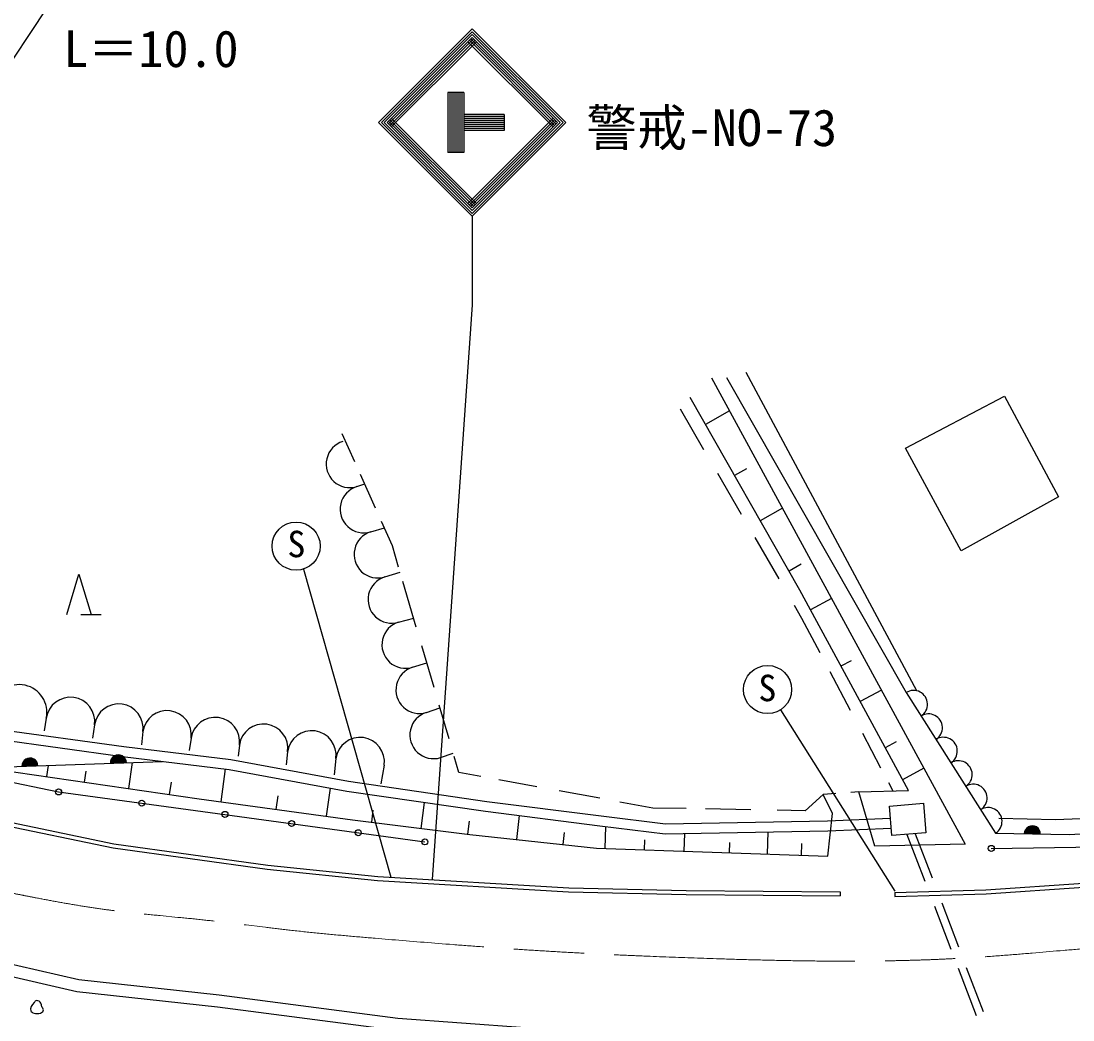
# Model space of a CAD drawing. Units: millimetres, scale not verified. Extents: x 40000 to 680000, y 20000 to 380000.
# Drawn here: x 383140 to 435544, y 266564 to 316344 of the extents above; entities that cross this region are included whole.
import ezdxf
from ezdxf.enums import TextEntityAlignment as Align

# ---------------------------------------------------------------- set-up
doc = ezdxf.new("R2010")
doc.units = ezdxf.units.MM
doc.header["$LTSCALE"] = 1000
doc.linetypes.add('CHAIN', pattern=[18.5, 12, -1.5, 3.5, -1.5])
for name, color, linetype, lineweight in [('M-BGD', 7, 'Continuous', 25), ('M-BMK', 2, 'CHAIN', 13), ('M-STR-STR3', 7, 'Continuous', 25), ('M-STR-STRC', 7, 'Continuous', 25)]:
    doc.layers.add(name, color=color, linetype=linetype, lineweight=lineweight)
doc.styles.add('ＭＳ ゴシック', font='')
doc.styles.get('ＭＳ ゴシック').set_extended_font_data('MS Gothic')

msp = doc.modelspace()

# ---------------------------------------------------------------- linework, layer by layer
at = {"layer": 'M-BGD'}
for p, q in [((427759, 282969), (419257, 298823)), ((417542, 298561), (430174, 275330)), ((418286, 298573), (427236, 282878)), ((421937, 287982), (416471, 297584)), ((427194, 295051), (432128, 297652)), ((432128, 297652), (434819, 292629)), ((415969, 297023), (417146, 294995)), ((418432, 296924), (417235, 296243)), ((399773, 294375), (399146, 295777)), ((429975, 289937), (427194, 295051)), ((419285, 294037), (418685, 293695)), ((400803, 292071), (400053, 293748)), ((417834, 293811), (419020, 291770)), ((399867, 293143), (400262, 293281)), ((434819, 292629), (429975, 289937)), ((421072, 292070), (419968, 291442)), ((401642, 290195), (401099, 291410)), ((400562, 290892), (401239, 291097)), ((419696, 290606), (420891, 288547)), ((401952, 289136), (401642, 290195)), ((422008, 289272), (421400, 288926)), ((385426, 286778), (386026, 288778)), ((386026, 288778), (386626, 286778)), ((401257, 288641), (402029, 288876)), ((402830, 286142), (402163, 288419)), ((427344, 277996), (421937, 287982)), ((421651, 287238), (422026, 286593)), ((423520, 287567), (422470, 286998)), ((386126, 286778), (387126, 286778)), ((401951, 286391), (402700, 286587)), ((422026, 286593), (422935, 284872)), ((403714, 283129), (403105, 285206)), ((402646, 284140), (403353, 284358)), ((424491, 284467), (423988, 284194)), ((423430, 283935), (424450, 282003)), ((426001, 283004), (424943, 282431)), ((427236, 282878), (431689, 275874)), ((403340, 281889), (404007, 282126)), ((404464, 280570), (403971, 282249)), ((384399, 281602), (384286, 280969)), ((381595, 281108), (388254, 280185)), ((386803, 281268), (386703, 280600)), ((389208, 280934), (389143, 280278)), ((381516, 280614), (388189, 279689)), ((391612, 280600), (391520, 279986)), ((425053, 280861), (425964, 279136)), ((426733, 280422), (426190, 280128)), ((388254, 280185), (393589, 279543)), ((394017, 280266), (393951, 279703)), ((396421, 279932), (396340, 279272)), ((404035, 279638), (404672, 279861)), ((381379, 279137), (390195, 279448)), ((388189, 279689), (393514, 279049)), ((388682, 279395), (388492, 278095)), ((393589, 279543), (399446, 278460)), ((398825, 279598), (398742, 278777)), ((404955, 278895), (404719, 279698)), ((378864, 279199), (385013, 277929)), ((381379, 279137), (392021, 277579)), ((384485, 279246), (384404, 278694)), ((386372, 278965), (386292, 278418)), ((393314, 279073), (393089, 277432)), ((393514, 279049), (399364, 277967)), ((401230, 279264), (401070, 278332)), ((406053, 278694), (404955, 278895)), ((428115, 279115), (427050, 278539)), ((390611, 278417), (390520, 277798)), ((399446, 278460), (406346, 277457)), ((408831, 278185), (406948, 278530)), ((426357, 278393), (426577, 277976)), ((385013, 277929), (393297, 276811)), ((398533, 278120), (398341, 276713)), ((399364, 277967), (406278, 276962)), ((411966, 277611), (409940, 277982)), ((423108, 277806), (422200, 276989)), ((423733, 277851), (423108, 277806)), ((423562, 276853), (423108, 277806)), ((424883, 277933), (424485, 277905)), ((424883, 277933), (427344, 277996)), ((425666, 275231), (424883, 277933)), ((392021, 277579), (399645, 276535)), ((395925, 277728), (395833, 277057)), ((403221, 277406), (403060, 276111)), ((406346, 277457), (412042, 276735)), ((414621, 277125), (412976, 277426)), ((426398, 277227), (428093, 277363)), ((426517, 275750), (426398, 277227)), ((428093, 277363), (428211, 275886)), ((379616, 276833), (387722, 275141)), ((379659, 277028), (387756, 275338)), ((393297, 276811), (403257, 275439)), ((400671, 277018), (400596, 276417)), ((406278, 276962), (411980, 276239)), ((407957, 276749), (407828, 275557)), ((412042, 276735), (415251, 276334)), ((416270, 277095), (414621, 277125)), ((419491, 277037), (417238, 277078)), ((422200, 276989), (420801, 277014)), ((423335, 274720), (423562, 276853)), ((441876, 276840), (434678, 276536)), ((399645, 276535), (405500, 275809)), ((405457, 276470), (405377, 275824)), ((411980, 276239), (415225, 275833)), ((412257, 276204), (412218, 275113)), ((415251, 276334), (423315, 276494)), ((423315, 276494), (426448, 276613)), ((434678, 276536), (431859, 276597)), ((405500, 275809), (411808, 275128)), ((410203, 275902), (410139, 275308)), ((415225, 275833), (423329, 275995)), ((416186, 275853), (416155, 274974)), ((420343, 275935), (420304, 274827)), ((423329, 275995), (426487, 276115)), ((428211, 275886), (426517, 275750)), ((427273, 275811), (428164, 273478)), ((427688, 275844), (428527, 273647)), ((431689, 275874), (435347, 275806)), ((435347, 275806), (440558, 276110)), ((387722, 275141), (395406, 274084)), ((387756, 275338), (395430, 274282)), ((411808, 275128), (423335, 274720)), ((414199, 275537), (414182, 275044)), ((418438, 275416), (418420, 274894)), ((422028, 275355), (422007, 274767)), ((430174, 275330), (425666, 275231)), ((431476, 275113), (437382, 275201)), ((395406, 274084), (400906, 273520)), ((395430, 274282), (400922, 273719)), ((400922, 273719), (410427, 273156)), ((400906, 273520), (410419, 272956)), ((410427, 273156), (416271, 273015)), ((426671, 272920), (431205, 273051)), ((431205, 273051), (436067, 273378)), ((431215, 272851), (436079, 273179)), ((410419, 272956), (416268, 272815)), ((416268, 272815), (423944, 272745)), ((416271, 273015), (423946, 272945)), ((423946, 272945), (423944, 272745)), ((426671, 272920), (426677, 272720)), ((426677, 272720), (431215, 272851)), ((428638, 272235), (429456, 270094)), ((429005, 272395), (429842, 270205)), ((374464, 271224), (386017, 268580)), ((374329, 270639), (385917, 267987)), ((429820, 269140), (430719, 266786)), ((430231, 269187), (431069, 266991)), ((386017, 268580), (393006, 267820)), ((385917, 267987), (392935, 267224)), ((393006, 267820), (401915, 266661)), ((392935, 267224), (401854, 266064)), ((401915, 266661), (408252, 266190))]:
    msp.add_line(p, q, dxfattribs=at)
for centre in [(385013, 277929), (389155, 277370), (393297, 276811), (396617, 276354), (399937, 275896), (403257, 275439), (431476, 275113)]:
    msp.add_circle(centre, 150, dxfattribs=at)
for centre, radius, start, end in [((399520, 294268), 1178, 107.1505, 287.1505), ((400215, 292018), 1178, 107.1505, 287.1505), ((400909, 289767), 1178, 107.1505, 287.1505), ((401604, 287516), 1178, 107.1505, 287.1505), ((402298, 285265), 1178, 107.1505, 287.1505), ((402993, 283015), 1178, 107.1505, 287.1505), ((383049, 281894), 1381, 347.7867, 167.7867), ((427607, 282294), 692, 302.4483, 122.4483), ((385601, 281435), 1214, 352.0928, 172.0928), ((388006, 281101), 1214, 352.0928, 172.0928), ((390410, 280767), 1214, 352.0928, 172.0928), ((392814, 280433), 1214, 352.0928, 172.0928), ((403688, 280764), 1178, 107.1505, 287.1505), ((428349, 281127), 692, 302.4483, 122.4483), ((395219, 280099), 1214, 352.0928, 172.0928), ((397623, 279765), 1214, 352.0928, 172.0928), ((400028, 279431), 1214, 352.0928, 172.0928), ((429091, 279959), 692, 302.4483, 122.4483), ((383583, 279215), 400, 2.0216, 182.0216), ((383583, 279215), 400, 2.0216, 182.0216), ((383583, 279215), 350, 2.0216, 182.0216), ((383583, 279215), 300, 2.0216, 182.0216), ((383583, 279215), 250, 2.0216, 182.0216), ((383583, 279215), 200, 2.0216, 182.0216), ((383583, 279215), 150, 2.0216, 182.0216), ((383583, 279215), 100, 2.0216, 182.0216), ((387991, 279370), 400, 2.0216, 182.0216), ((387991, 279370), 400, 2.0216, 182.0216), ((387991, 279370), 350, 2.0216, 182.0216), ((387991, 279370), 300, 2.0216, 182.0216), ((387991, 279370), 250, 2.0216, 182.0216), ((387991, 279370), 200, 2.0216, 182.0216), ((387991, 279370), 150, 2.0216, 182.0216), ((387991, 279370), 100, 2.0216, 182.0216), ((387991, 279370), 50, 2.0216, 182.0216), ((429833, 278792), 692, 302.4483, 122.4483), ((383583, 279215), 50, 2.0216, 182.0216), ((430576, 277625), 692, 302.4483, 122.4483), ((431318, 276457), 692, 302.4483, 122.4483), ((433518, 275840), 400, 358.9369, 178.9369), ((433518, 275840), 400, 358.9369, 178.9369), ((433518, 275840), 350, 358.9369, 178.9369), ((433518, 275840), 300, 358.9369, 178.9369), ((433518, 275840), 250, 358.9369, 178.9369), ((433518, 275840), 200, 358.9369, 178.9369), ((433518, 275840), 150, 358.9369, 178.9369), ((433518, 275840), 100, 358.9369, 178.9369), ((433518, 275840), 50, 358.9369, 178.9369)]:
    msp.add_arc(centre, radius, start, end, dxfattribs=at)
msp.add_open_spline([(383792, 266896), (383712, 266918), (383650, 266965), (383624, 267022), (383568, 267146), (383676, 267320), (383792, 267443), (383831, 267484), (383871, 267520), (383919, 267527), (383995, 267539), (384093, 267476), (384129, 267401), (384155, 267348), (384150, 267289), (384171, 267233), (384194, 267172), (384248, 267115), (384255, 267064), (384275, 266932), (383981, 266845), (383792, 266896)], degree=3, knots=[0, 0, 0, 0, 1, 1, 1, 2, 2, 2, 3, 3, 3, 4, 4, 4, 5, 5, 5, 6, 6, 6, 7, 7, 7, 7], dxfattribs=at)
at = {"layer": 'M-BMK'}
msp.add_open_spline([(376000, 274230), (376279, 274167), (376557, 274103), (376837, 274047), (376886, 274037), (376935, 274027), (376984, 274018), (377033, 274008), (377082, 273998), (377130, 273989), (377142, 273986), (377153, 273984), (377164, 273982), (377176, 273980), (377187, 273977), (377198, 273975), (377210, 273973), (377221, 273971), (377232, 273968), (377403, 273935), (377573, 273901), (377743, 273867), (377810, 273854), (377878, 273840), (377946, 273827), (378013, 273814), (378081, 273800), (378149, 273787), (378216, 273773), (378284, 273760), (378352, 273746), (378910, 273636), (379468, 273525), (380026, 273414), (380787, 273263), (381549, 273112), (382310, 272961), (382480, 272927), (382651, 272893), (382822, 272859), (382993, 272826), (383163, 272792), (383334, 272758), (383505, 272725), (383676, 272692), (383846, 272659), (385025, 272432), (386208, 272220), (387397, 272060), (388974, 271848), (390562, 271728), (392144, 271559), (393615, 271402), (395081, 271203), (396550, 271038), (398349, 270836), (400154, 270685), (401958, 270537), (403881, 270380), (405803, 270226), (407727, 270097), (411074, 269872), (414425, 269723), (417781, 269616), (422048, 269480), (426323, 269410), (430580, 269676), (432424, 269791), (434265, 269970), (436108, 270117), (437870, 270257), (439633, 270369), (441396, 270497), (442845, 270603), (444293, 270719), (445742, 270838), (447332, 270969), (448921, 271103), (450509, 271258), (452200, 271424), (453889, 271614), (455576, 271819), (458303, 272151), (461027, 272523), (463728, 273021), (464585, 273179), (465441, 273350), (466294, 273529), (466437, 273559), (466579, 273589), (466721, 273619), (466863, 273649), (467005, 273679), (467147, 273710), (467289, 273740), (467432, 273771), (467574, 273802), (468255, 273951), (468936, 274104), (469615, 274262), (470068, 274367), (470521, 274475), (470973, 274585), (471048, 274603), (471123, 274622), (471198, 274640), (471274, 274659), (471349, 274678), (471424, 274697), (471499, 274716), (471574, 274734), (471650, 274753), (471729, 274773), (471807, 274794), (471886, 274814), (471965, 274835), (472044, 274855), (472123, 274875), (472565, 274990), (473005, 275112), (473445, 275235)], degree=3, knots=[0, 0, 0, 0, 1, 1, 1, 2, 2, 2, 3, 3, 3, 4, 4, 4, 5, 5, 5, 6, 6, 6, 7, 7, 7, 8, 8, 8, 9, 9, 9, 10, 10, 10, 11, 11, 11, 12, 12, 12, 13, 13, 13, 14, 14, 14, 15, 15, 15, 16, 16, 16, 17, 17, 17, 18, 18, 18, 19, 19, 19, 20, 20, 20, 21, 21, 21, 22, 22, 22, 23, 23, 23, 24, 24, 24, 25, 25, 25, 26, 26, 26, 27, 27, 27, 28, 28, 28, 29, 29, 29, 30, 30, 30, 31, 31, 31, 32, 32, 32, 33, 33, 33, 34, 34, 34, 35, 35, 35, 36, 36, 36, 37, 37, 37, 38, 38, 38, 39, 39, 39, 40, 40, 40, 40], dxfattribs=at)
at = {"layer": 'M-STR-STR3'}
msp.add_line((362961, 284622), (384401, 316953), dxfattribs=at)
at = {"layer": 'M-STR-STRC'}
for p, q in [((400950, 311285), (405617, 315952)), ((401091, 311285), (405617, 315810)), ((401233, 311285), (405617, 315669)), ((401374, 311285), (405617, 315528)), ((405617, 315952), (410284, 311285)), ((405617, 315810), (410142, 311285)), ((405617, 315669), (410001, 311285)), ((405617, 315528), (409859, 311285)), ((401445, 311214), (405687, 315457)), ((401516, 311144), (405758, 315386)), ((401586, 311073), (405829, 315315)), ((405405, 315315), (409647, 311073)), ((405475, 315386), (409718, 311144)), ((405546, 315457), (409789, 311214)), ((405195, 312785), (404395, 312785)), ((404395, 312785), (404395, 309785)), ((404495, 312785), (404495, 309785)), ((404595, 312785), (404595, 309785)), ((404695, 312785), (404695, 309785)), ((404795, 312785), (404795, 309785)), ((404895, 312785), (404895, 309785)), ((404995, 312785), (404995, 309785)), ((405095, 312785), (405095, 309785)), ((405195, 312785), (405195, 309785)), ((400950, 311285), (405617, 306618)), ((401091, 311285), (405617, 306759)), ((401233, 311285), (405617, 306901)), ((401374, 311285), (405617, 307042)), ((401445, 311356), (405687, 307113)), ((401516, 311426), (405758, 307184)), ((401586, 311497), (405829, 307254)), ((407216, 311685), (405195, 311685)), ((407216, 311585), (405195, 311585)), ((407216, 311485), (405195, 311485)), ((407216, 311385), (405195, 311385)), ((407216, 311285), (405195, 311285)), ((405405, 307254), (409647, 311497)), ((405475, 307184), (409718, 311426)), ((405546, 307113), (409789, 311356)), ((405617, 307042), (409859, 311285)), ((405617, 306901), (410001, 311285)), ((405617, 306759), (410142, 311285)), ((405617, 306618), (410284, 311285)), ((407216, 311685), (407216, 310885)), ((407216, 311185), (405195, 311185)), ((407216, 311085), (405195, 311085)), ((407216, 310985), (405195, 310985)), ((407216, 310885), (405195, 310885)), ((405195, 309785), (404395, 309785)), ((405617, 306618), (405617, 302201)), ((405617, 302201), (403616, 273559)), ((397210, 289034), (401556, 273681)), ((420972, 282016), (426669, 272984))]:
    msp.add_line(p, q, dxfattribs=at)
for centre in [(396844, 290177), (420329, 283030)]:
    msp.add_circle(centre, 1200, dxfattribs=at)

# ---------------------------------------------------------------- texts
at = {"layer": 'M-STR-STR3', "style": 'ＭＳ ゴシック'}
msp.add_text('L＝10.0', height=1833, dxfattribs=at).set_placement((385242, 313500), align=Align.BOTTOM_LEFT)
at = {"layer": 'M-STR-STRC', "style": 'ＭＳ ゴシック'}
for s, height, p in [('警戒-NO-73', 1833, (411309, 309563)), ('S', 1320, (396408, 289227)), ('S', 1320, (419871, 282052))]:
    msp.add_text(s, height=height, dxfattribs=at).set_placement(p, align=Align.BOTTOM_LEFT)

doc.saveas('drawing.dxf')
